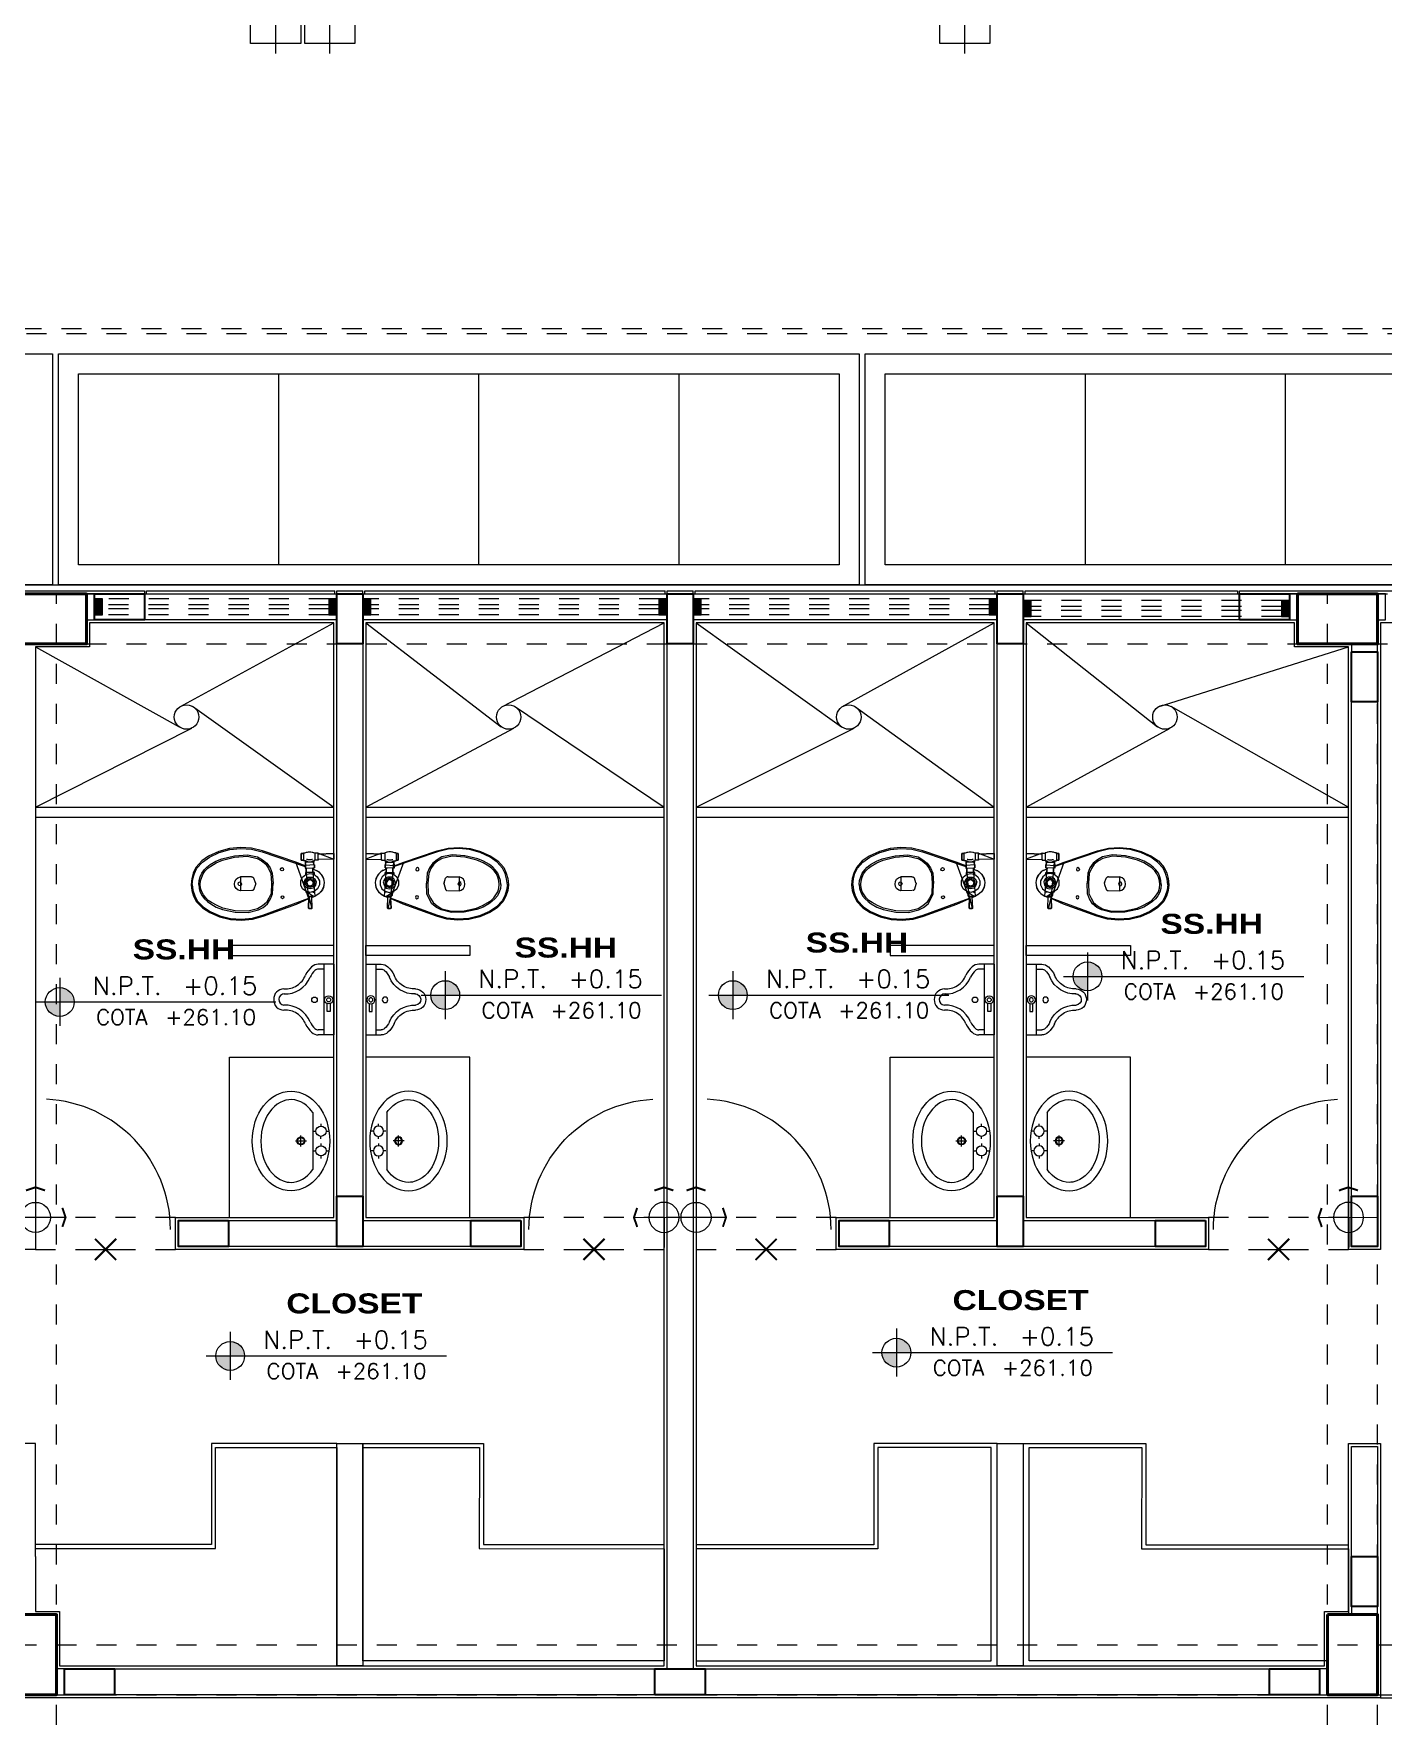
# Model space of a CAD drawing. Header units: metres. Extents: x 349703 to 349913, y 9282546 to 9282694.
# Drawn here: x 349725.87 to 349732.61, y 9282668.86 to 9282677.34 of the extents above; entities that cross this region are included whole.
import ezdxf
from ezdxf.enums import TextEntityAlignment as Align

# ---------------------------------------------------------------- set-up
doc = ezdxf.new("R2010")
doc.units = ezdxf.units.M
doc.header["$LTSCALE"] = 0.25
for name, pattern in [('01 nivel$0$HIDDEN2', [0.1875, 0.125, -0.0625]), ('B. SUM 2$0$HIDDEN', [0.375, 0.25, -0.125]), ('DASHDOT', [3.556, 2.54, -0.508, 0, -0.508]), ('DASHED2', [0.762, 0.635, -0.127])]:
    doc.linetypes.add(name, pattern=pattern)
doc.layers.add('0_VANOS', color=30, linetype='Continuous', lineweight=9)
doc.layers.add('ARQ-FONDO', color=253, linetype='CONTINUOUS', lineweight=9)
doc.styles.add('MOYO2', font='arialbd.ttf', dxfattribs={"width": 1.2})
doc.styles.add('TM-DIM', font='romans.shx')

# ---------------------------------------------------------------- blocks, each defined once
blk = doc.blocks.new('COLUMNAS CENTRALES')
at = {"layer": 'ARQ-FONDO', "lineweight": 40}
for points in [[(-59547.0191, 35130.3325), (-59546.6191, 35130.3325), (-59546.6191, 35130.0825), (-59547.0191, 35130.0825)], [(-59540.5691, 35130.3325), (-59540.1691, 35130.3325), (-59540.1691, 35130.0825), (-59540.5691, 35130.0825)], [(-59547.0191, 35125.2325), (-59546.7691, 35125.2325), (-59546.7691, 35124.8325), (-59547.0191, 35124.8325)], [(-59540.4191, 35125.2325), (-59540.1691, 35125.2325), (-59540.1691, 35124.8325), (-59540.4191, 35124.8325)]]:
    blk.add_lwpolyline(points, close=True, dxfattribs=at)
blk = doc.blocks.new('jkveirvierbwe')
at = {"layer": 'ARQ-FONDO', "linetype": 'Continuous', "lineweight": -2}
for p, q in [((349203.1924, 9283045.3895), (349203.1906, 9283045.4461)), ((349203.2619, 9283045.3913), (349203.2619, 9283045.4461)), ((349203.1924, 9283045.3858), (349203.1924, 9283045.3876)), ((349203.1924, 9283045.384), (349203.1924, 9283045.3858)), ((349203.1943, 9283045.3821), (349203.1924, 9283045.384)), ((349203.1961, 9283045.3821), (349203.1943, 9283045.3821)), ((349203.1961, 9283045.3803), (349203.1961, 9283045.3821)), ((349203.1979, 9283045.3785), (349203.1961, 9283045.3803)), ((349203.1997, 9283045.3785), (349203.1979, 9283045.3785)), ((349203.2235, 9283045.3712), (349203.1997, 9283045.3785)), ((349203.2253, 9283045.3712), (349203.2235, 9283045.3712)), ((349203.2272, 9283045.3693), (349203.2253, 9283045.3712)), ((349203.2253, 9283045.3712), (349203.2253, 9283045.3712)), ((349203.229, 9283045.3712), (349203.2272, 9283045.3693)), ((349203.2272, 9283045.3693), (349203.2272, 9283045.3693)), ((349203.2272, 9283045.3693), (349203.2272, 9283045.3693)), ((349203.2308, 9283045.3712), (349203.229, 9283045.3712)), ((349203.229, 9283045.3712), (349203.229, 9283045.3712)), ((349203.2308, 9283045.3712), (349203.2546, 9283045.3785)), ((349203.2564, 9283045.3803), (349203.2546, 9283045.3785)), ((349203.2582, 9283045.3821), (349203.2564, 9283045.3803)), ((349203.2564, 9283045.3803), (349203.2564, 9283045.3803)), ((349203.2601, 9283045.384), (349203.2582, 9283045.3821)), ((349203.2619, 9283045.3876), (349203.2601, 9283045.3858)), ((349203.2601, 9283045.3858), (349203.2601, 9283045.384)), ((349203.2619, 9283045.3913), (349203.2619, 9283045.3895)), ((349203.2619, 9283045.3895), (349203.2619, 9283045.3876)), ((349203.282, 9283045.1153), (349203.3039, 9283045.1153)), ((349203.3185, 9283045.119), (349203.335, 9283045.1208)), ((349203.3405, 9283045.1208), (349203.335, 9283045.1208)), ((349203.335, 9283045.0787), (349203.335, 9283045.1208)), ((349203.335, 9283045.1043), (349203.3368, 9283045.1098)), ((349203.335, 9283045.1007), (349203.335, 9283045.1043)), ((349203.335, 9283045.0952), (349203.335, 9283045.1007)), ((349203.3368, 9283045.1098), (349203.3387, 9283045.1153)), ((349203.3387, 9283045.1153), (349203.3405, 9283045.1208)), ((349203.3807, 9283045.1317), (349203.3405, 9283045.1317)), ((349203.3405, 9283045.1208), (349203.3405, 9283045.1317)), ((349203.3405, 9283045.1208), (349203.3405, 9283045.1226)), ((349203.3405, 9283045.1208), (349203.3405, 9283045.1208)), ((349203.3807, 9283045.1317), (349203.3807, 9283045.1244)), ((349203.3807, 9283045.1244), (349203.3843, 9283045.1153)), ((349203.3843, 9283045.1153), (349203.3862, 9283045.1062)), ((349203.3862, 9283045.1062), (349203.3862, 9283045.0952)), ((349203.1047, 9283045.0879), (349203.1029, 9283045.0897)), ((349203.1687, 9283045.0824), (349203.165, 9283045.0842)), ((349203.1705, 9283045.0623), (349203.165, 9283045.0733)), ((349203.1778, 9283045.0532), (349203.1705, 9283045.0623)), ((349203.187, 9283045.044), (349203.1778, 9283045.0532)), ((349203.1961, 9283045.0367), (349203.187, 9283045.044)), ((349203.2071, 9283045.0312), (349203.1961, 9283045.0367)), ((349203.2199, 9283045.0294), (349203.2071, 9283045.0312)), ((349203.2326, 9283045.0276), (349203.2199, 9283045.0294)), ((349203.2436, 9283045.0294), (349203.2326, 9283045.0276)), ((349203.2564, 9283045.0331), (349203.2436, 9283045.0294)), ((349203.2674, 9283045.0385), (349203.2564, 9283045.0331)), ((349203.2765, 9283045.0458), (349203.2674, 9283045.0385)), ((349203.2856, 9283045.055), (349203.2765, 9283045.0458)), ((349203.282, 9283045.0842), (349203.3039, 9283045.0842)), ((349203.293, 9283045.0641), (349203.2856, 9283045.055)), ((349203.2966, 9283045.0751), (349203.293, 9283045.0641)), ((349203.3058, 9283045.0769), (349203.3039, 9283045.0842)), ((349203.3076, 9283045.0769), (349203.3058, 9283045.0769)), ((349203.3167, 9283045.0769), (349203.3076, 9283045.0769)), ((349203.3204, 9283045.0769), (349203.3167, 9283045.0769)), ((349203.3204, 9283045.0787), (349203.3204, 9283045.0769)), ((349203.3368, 9283045.0897), (349203.335, 9283045.0952)), ((349203.3423, 9283045.0787), (349203.335, 9283045.0787)), ((349203.3387, 9283045.0842), (349203.3368, 9283045.0897)), ((349203.3405, 9283045.0787), (349203.3387, 9283045.0842)), ((349203.3423, 9283045.0787), (349203.3405, 9283045.0787)), ((349203.3423, 9283045.0769), (349203.3423, 9283045.0787)), ((349203.3423, 9283045.0751), (349203.3423, 9283045.0787)), ((349203.3423, 9283045.0751), (349203.3423, 9283045.0769)), ((349203.3441, 9283045.0586), (349203.3441, 9283045.0751)), ((349203.3807, 9283045.0751), (349203.3789, 9283045.0751)), ((349203.3789, 9283045.0586), (349203.3789, 9283045.0751)), ((349203.3843, 9283045.0861), (349203.3807, 9283045.0769)), ((349203.3807, 9283045.0769), (349203.3807, 9283045.0751)), ((349203.3862, 9283045.0952), (349203.3843, 9283045.0861))]:
    blk.add_line(p, q, dxfattribs=at)
for points in [[(349203.335, 9283045.1208), (349203.3185, 9283045.1226), (349203.3167, 9283045.1226), (349203.335, 9283045.1701), (349203.3917, 9283045.3364), (349203.4044, 9283045.3913), (349203.4081, 9283045.4461), (349203.4026, 9283045.5009), (349203.388, 9283045.5539), (349203.3642, 9283045.6051), (349203.3405, 9283045.6398), (349203.3076, 9283045.6691), (349203.2802, 9283045.6819), (349203.2527, 9283045.6892), (349203.2217, 9283045.6928), (349203.1924, 9283045.6892), (349203.165, 9283045.6801), (349203.1376, 9283045.6673), (349203.1065, 9283045.6362), (349203.0828, 9283045.5996), (349203.0608, 9283045.5503), (349203.0481, 9283045.4955), (349203.0444, 9283045.4406), (349203.0499, 9283045.3858), (349203.0645, 9283045.3328), (349203.1248, 9283045.1665), (349203.1522, 9283045.1043), (349203.1047, 9283045.1062), (349203.1029, 9283045.1043), (349203.1029, 9283045.0897), (349203.1047, 9283045.0879), (349203.1614, 9283045.0897), (349203.1614, 9283045.1043), (349203.1632, 9283045.1062), (349203.165, 9283045.1062)], [(349203.165, 9283045.6801), (349203.1376, 9283045.6673), (349203.1065, 9283045.6362), (349203.0828, 9283045.5996), (349203.0608, 9283045.5503), (349203.0481, 9283045.4955), (349203.0444, 9283045.4406), (349203.0499, 9283045.3858), (349203.0645, 9283045.3328), (349203.1248, 9283045.1665), (349203.1522, 9283045.1043), (349203.335, 9283045.1701), (349203.3917, 9283045.3364), (349203.4044, 9283045.3913), (349203.4081, 9283045.4461), (349203.4026, 9283045.5009), (349203.388, 9283045.5539), (349203.3642, 9283045.6051), (349203.3405, 9283045.6398), (349203.3076, 9283045.6691), (349203.2802, 9283045.6819), (349203.2527, 9283045.6892), (349203.2217, 9283045.6928), (349203.1924, 9283045.6892)], [(349203.2235, 9283045.6472), (349203.2418, 9283045.6453), (349203.2601, 9283045.6398), (349203.2765, 9283045.6325), (349203.2911, 9283045.6216), (349203.3039, 9283045.6088), (349203.3149, 9283045.5942), (349203.3313, 9283045.5667), (349203.3441, 9283045.5357), (349203.3588, 9283045.4754), (349203.3642, 9283045.4114), (349203.3533, 9283045.362), (349203.3405, 9283045.3401), (349203.324, 9283045.32), (349203.3021, 9283045.3054), (349203.2783, 9283045.2944), (349203.229, 9283045.2908), (349203.1778, 9283045.2926), (349203.1541, 9283045.3036), (349203.1321, 9283045.3163), (349203.1157, 9283045.3364), (349203.1011, 9283045.3602), (349203.0901, 9283045.4077), (349203.0919, 9283045.4717), (349203.1047, 9283045.5338), (349203.1175, 9283045.5631), (349203.1321, 9283045.5905), (349203.1431, 9283045.6069), (349203.1559, 9283045.6197), (349203.1705, 9283045.6307), (349203.187, 9283045.6398), (349203.2052, 9283045.6453)], [(349203.1906, 9283045.4461), (349203.1943, 9283045.4571), (349203.2034, 9283045.468), (349203.2125, 9283045.4735), (349203.2253, 9283045.4754), (349203.2381, 9283045.4735), (349203.2491, 9283045.468), (349203.2564, 9283045.4589), (349203.2619, 9283045.4461)], [(349203.2326, 9283045.4552), (349203.2363, 9283045.4498), (349203.2326, 9283045.4443), (349203.2253, 9283045.4406), (349203.2199, 9283045.4443), (349203.2162, 9283045.4479), (349203.218, 9283045.4534), (349203.2253, 9283045.4571)], [(349203.1541, 9283045.2414), (349203.1595, 9283045.2432), (349203.165, 9283045.2414), (349203.1668, 9283045.2359), (349203.165, 9283045.2304), (349203.1595, 9283045.2286), (349203.1541, 9283045.2304), (349203.1504, 9283045.2359)], [(349203.293, 9283045.2432), (349203.2984, 9283045.2469), (349203.3039, 9283045.2432), (349203.3076, 9283045.2378), (349203.3039, 9283045.2323), (349203.2984, 9283045.2304), (349203.293, 9283045.2323), (349203.2911, 9283045.2378)], [(349203.1029, 9283045.0897), (349203.1029, 9283045.1043), (349203.1047, 9283045.1062), (349203.1614, 9283045.1043)], [(349203.1851, 9283045.1135), (349203.1687, 9283045.1116), (349203.165, 9283045.1098), (349203.165, 9283045.0842)], [(349203.1888, 9283045.119), (349203.2016, 9283045.1354), (349203.2199, 9283045.1445), (349203.2418, 9283045.1445), (349203.2601, 9283045.1354), (349203.2729, 9283045.119), (349203.2783, 9283045.0989), (349203.2747, 9283045.0787), (349203.2619, 9283045.0623), (349203.2418, 9283045.0513), (349203.2217, 9283045.0513), (349203.2016, 9283045.0605), (349203.1888, 9283045.0769), (349203.1833, 9283045.097)], [(349203.2052, 9283045.1135), (349203.218, 9283045.1263), (349203.2345, 9283045.1281), (349203.2509, 9283045.1208), (349203.2601, 9283045.108), (349203.2601, 9283045.0897), (349203.2509, 9283045.0751), (349203.2363, 9283045.0678), (349203.2199, 9283045.0714), (349203.2052, 9283045.0824), (349203.2016, 9283045.097)], [(349203.2125, 9283045.1116), (349203.2235, 9283045.1208), (349203.2381, 9283045.1208), (349203.2491, 9283045.1116), (349203.2546, 9283045.0989), (349203.2491, 9283045.0842), (349203.2381, 9283045.0769), (349203.2235, 9283045.0769), (349203.2125, 9283045.0842), (349203.2071, 9283045.0989)], [(349203.2217, 9283045.0824), (349203.2125, 9283045.0989), (349203.2217, 9283045.1135), (349203.24, 9283045.1153), (349203.2491, 9283045.0989), (349203.24, 9283045.0824)], [(349203.2199, 9283045.1098), (349203.2308, 9283045.1153), (349203.2418, 9283045.1098), (349203.2473, 9283045.0989), (349203.2418, 9283045.0879), (349203.2308, 9283045.0824), (349203.2199, 9283045.0861), (349203.2144, 9283045.0989)], [(349203.3204, 9283045.0769), (349203.3185, 9283045.1226), (349203.3039, 9283045.1226), (349203.3058, 9283045.0769)], [(349203.335, 9283045.1208), (349203.3405, 9283045.1208)], [(349203.377, 9283045.1317), (349203.377, 9283045.1427), (349203.3441, 9283045.1427), (349203.3441, 9283045.1317), (349203.3441, 9283045.1427), (349203.377, 9283045.1427)], [(349203.3039, 9283045.0842), (349203.3003, 9283045.0842), (349203.2966, 9283045.0751), (349203.2875, 9283045.0568), (349203.2729, 9283045.0422), (349203.2527, 9283045.0312), (349203.2326, 9283045.0276), (349203.2107, 9283045.0312), (349203.1906, 9283045.0404), (349203.176, 9283045.055), (349203.165, 9283045.0733), (349203.1577, 9283045.0897), (349203.165, 9283045.0733)], [(349203.3496, 9283044.9801), (349203.3478, 9283045.0586), (349203.3441, 9283045.0586), (349203.3789, 9283045.0586)]]:
    blk.add_lwpolyline(points, close=True, dxfattribs=at)
for points in [[(349203.2235, 9283045.6874), (349203.1943, 9283045.6837), (349203.1668, 9283045.6746), (349203.1413, 9283045.6618), (349203.112, 9283045.6325), (349203.0883, 9283045.5978), (349203.0663, 9283045.5485), (349203.0535, 9283045.4955), (349203.0499, 9283045.4406), (349203.0554, 9283045.3858), (349203.07, 9283045.3346), (349203.1541, 9283045.1043)], [(349203.2235, 9283045.6545), (349203.2034, 9283045.6526), (349203.1851, 9283045.6472), (349203.1668, 9283045.638), (349203.1504, 9283045.6252), (349203.1376, 9283045.6106), (349203.1266, 9283045.5942), (349203.1102, 9283045.5667), (349203.0974, 9283045.5357), (349203.0846, 9283045.4717), (349203.0828, 9283045.4077), (349203.0956, 9283045.3566), (349203.1084, 9283045.3328), (349203.1266, 9283045.3109), (349203.1504, 9283045.2962), (349203.176, 9283045.2853), (349203.229, 9283045.2834)], [(349203.2217, 9283045.6874), (349203.2509, 9283045.6837), (349203.2783, 9283045.6764), (349203.3039, 9283045.6636), (349203.335, 9283045.6362), (349203.3588, 9283045.6015), (349203.3825, 9283045.5521), (349203.3971, 9283045.4991), (349203.4026, 9283045.4461), (349203.399, 9283045.3913), (349203.3862, 9283045.3383), (349203.3131, 9283045.1226)], [(349203.2235, 9283045.6545), (349203.2436, 9283045.6526), (349203.2619, 9283045.6472), (349203.2802, 9283045.6398), (349203.2966, 9283045.627), (349203.3094, 9283045.6143), (349203.3222, 9283045.5978), (349203.3387, 9283045.5686), (349203.3514, 9283045.5393), (349203.3661, 9283045.4754), (349203.3715, 9283045.4114), (349203.3606, 9283045.3602), (349203.346, 9283045.3364), (349203.3295, 9283045.3145), (349203.3058, 9283045.2981), (349203.2802, 9283045.2871), (349203.2272, 9283045.2834)], [(349203.1888, 9283045.119), (349203.1851, 9283045.119), (349203.1851, 9283045.1116)], [(349203.2729, 9283045.0769), (349203.282, 9283045.0769), (349203.282, 9283045.1208), (349203.2729, 9283045.1208)], [(349203.3405, 9283045.1226), (349203.3405, 9283045.1317), (349203.3441, 9283045.1317)], [(349203.377, 9283045.1317), (349203.3807, 9283045.1317), (349203.3807, 9283045.1244), (349203.3825, 9283045.119), (349203.3843, 9283045.1116), (349203.3862, 9283045.1062), (349203.3862, 9283045.1007), (349203.3862, 9283045.0952), (349203.3843, 9283045.0879), (349203.3825, 9283045.0824), (349203.3807, 9283045.0769), (349203.3807, 9283045.0751), (349203.3423, 9283045.0751), (349203.3441, 9283045.0751)], [(349203.3478, 9283045.0861), (349203.3478, 9283045.0897), (349203.346, 9283045.0934), (349203.346, 9283045.097), (349203.346, 9283045.1007), (349203.346, 9283045.1043), (349203.346, 9283045.108), (349203.3478, 9283045.1116), (349203.3478, 9283045.1153)], [(349203.165, 9283045.0879), (349203.1632, 9283045.0879), (349203.1632, 9283045.0897), (349203.1614, 9283045.0897)], [(349203.1851, 9283045.0842), (349203.1851, 9283045.0769), (349203.1888, 9283045.0769)], [(349203.335, 9283045.0806), (349203.3204, 9283045.0787), (349203.335, 9283045.0806), (349203.335, 9283045.0787), (349203.3405, 9283045.0787)], [(349203.3752, 9283045.0586), (349203.377, 9283044.9801), (349203.3496, 9283044.9801), (349203.3478, 9283045.0586)], [(349203.377, 9283044.9801), (349203.3752, 9283045.0586), (349203.3789, 9283045.0586), (349203.3789, 9283045.0751)]]:
    blk.add_lwpolyline(points, dxfattribs=at)
blk = doc.blocks.new('Urinario')
at = {"layer": 'ARQ-FONDO', "linetype": 'ByBlock', "lineweight": 0}
for p, q in [((0, 0.1766), (0.077, 0.1766)), ((0, -0.1766), (0, 0.1766)), ((0, -0.1766), (0, 0.1696)), ((0.05, -0.1766), (0.05, 0.1766)), ((0.05, 0.1516), (0.077, 0.1516)), ((0.0177, 0.0202), (0.0177, 0.0593)), ((0.0177, 0.0593), (0.0323, 0.0593)), ((0.0323, 0.0593), (0.0323, 0.0204)), ((0.05, -0.1516), (0.077, -0.1516)), ((0.05, -0.1516), (0.077, -0.1516)), ((0, -0.1766), (0.077, -0.1766))]:
    blk.add_line(p, q, dxfattribs=at)
for centre, radius in [((0.0253, 0.0016), 0.0201), ((0.0253, 0.0016), 0.0101), ((0.0963, 0.0016), 0.0139)]:
    blk.add_circle(centre, radius, dxfattribs=at)
for centre, radius, start, end in [((0.077, 0.1266), 0.05, 47.4473, 90), ((0.077, 0.1266), 0.025, 47.4473, 90), ((0.0219, 0.0666), 0.1064, 24.99149, 47.4473), ((0.0219, 0.0666), 0.1314, 24.67419, 47.4473), ((0.2423, 0.1616), 0.1337, 201.9718, 272.88971), ((0.2423, 0.1616), 0.1087, 201.66063, 237.46032), ((0.2423, 0.1616), 0.1087, 237.46032, 273.26002), ((0.2468, 0), 0.0281, 268.11222, 85.4457), ((0.2485, 0.0016), 0.0515, 44.12036, 90), ((0.2485, 0.0016), 0.0515, 358.24072, 44.12036), ((0.2485, -0.0016), 0.0515, 315.87964, 1.75928), ((0.2423, -0.1616), 0.1337, 87.11029, 158.0282), ((0.2423, -0.1616), 0.1087, 122.53968, 158.33937), ((0.2423, -0.1616), 0.1087, 86.73998, 122.53968), ((0.2485, -0.0016), 0.0515, 270, 315.87964), ((0.077, -0.1266), 0.025, 270, 312.5527), ((0.077, -0.1266), 0.05, 270, 312.5527), ((0.0219, -0.0666), 0.1064, 312.5527, 335.00851), ((0.0219, -0.0666), 0.1314, 312.5527, 335.32581)]:
    blk.add_arc(centre, radius, start, end, dxfattribs=at)
blk = doc.blocks.new('LAVATORIO OVALIN')
at = {"layer": 'ARQ-FONDO', "linetype": 'ByBlock', "lineweight": 0}
for p, q in [((-0.0873, -0.0513), (-0.1012, -0.0513)), ((-0.0573, -0.0213), (-0.0573, -0.0074)), ((-0.0573, -0.0953), (-0.0573, -0.0813)), ((-0.0134, -0.0513), (-0.0273, -0.0513)), ((0.014, -0.0513), (0.0279, -0.0513)), ((0.0579, -0.0213), (0.0579, -0.0074)), ((0.0579, -0.0953), (0.0579, -0.0813)), ((0.0879, -0.0513), (0.1018, -0.0513)), ((-0.1677, -0.1), (0.1683, -0.1)), ((0.0321, -0.1692), (-0.0329, -0.1692)), ((0.0321, -0.1692), (-0.0329, -0.1692)), ((-0.0004, -0.2017), (-0.0004, -0.1367))]:
    blk.add_line(p, q, dxfattribs=at)
for centre, radius in [((-0.0573, -0.0513), 0.03), ((0.0579, -0.0513), 0.03), ((-0.0004, -0.1692), 0.0234), ((-0.0004, -0.1692), 0.0197)]:
    blk.add_circle(centre, radius, dxfattribs=at)
blk.add_ellipse((0, -0.2275), major_axis=(0.2931, 0), ratio=0.776272, dxfattribs=at)
blk.add_open_spline([(-0.1677, -0.1), (-0.1836, -0.111), (-0.1974, -0.1234), (-0.2436, -0.1796), (-0.2518, -0.2284), (-0.2166, -0.3204), (-0.1693, -0.3648), (-0.0391, -0.4105), (0.0413, -0.4102), (0.1709, -0.3637), (0.2177, -0.3191), (0.2403, -0.258), (0.2431, -0.2427), (0.2431, -0.2275), (0.2431, -0.1822), (0.2176, -0.1348), (0.1683, -0.1)], degree=3, knots=[2.306856, 2.306856, 2.306856, 2.306856, 2.57267, 2.57267, 3.430227, 3.430227, 4.287783, 4.287783, 5.14534, 5.14534, 6.002897, 6.002897, 6.283185, 6.283185, 6.283185, 7.116264, 7.116264, 7.116264, 7.116264], dxfattribs=at)
blk = doc.blocks.new('*U932')
blk.add_arc((0.0224, 0.0482), 0.6526, 0.15786, 87.08143)
blk = doc.blocks.new('CAMBIOPISO')
at = {"layer": 'ARQ-FONDO'}
blk.add_line((-0.1, 0), (0.1, 0), dxfattribs=at)
at = {"layer": 'ARQ-FONDO', "const_width": 0.01}
for points in [[(-0.053, -0.053), (0.053, 0.053)], [(-0.053, 0.053), (0.053, -0.053)]]:
    blk.add_lwpolyline(points, dxfattribs=at)
blk = doc.blocks.new('*U908')
at = {"linetype": 'Continuous', "true_color": 0xbebebe}
for points in [[(3032.1314, 1351.1888), (3032.1314, 1351.2688), (3032.1714, 1351.2688), (3032.1714, 1351.1888)], [(3033.3014, 1351.1888), (3033.3014, 1351.2688), (3033.3414, 1351.2688), (3033.3414, 1351.1888)]]:
    blk.add_hatch(color=9, dxfattribs=at).paths.add_polyline_path(points)
at = {"layer": '0_VANOS', "linetype": 'Continuous'}
for p, q in [((3032.1314, 1351.2688), (3032.1714, 1351.2688)), ((3032.1314, 1351.2688), (3032.1314, 1351.1888)), ((3032.1714, 1351.2688), (3032.1714, 1351.1888)), ((3033.3014, 1351.1888), (3033.3014, 1351.2688)), ((3033.3014, 1351.2688), (3033.3414, 1351.2688)), ((3033.3414, 1351.2688), (3033.3414, 1351.1888)), ((3032.1714, 1351.1888), (3032.1314, 1351.1888)), ((3033.3414, 1351.1888), (3033.3014, 1351.1888))]:
    blk.add_line(p, q, dxfattribs=at)
at = {"layer": '0_VANOS', "linetype": '01 nivel$0$HIDDEN2', "ltscale": 0.5}
for p, q in [((3032.1708, 1351.2688), (3033.3008, 1351.2688)), ((3032.1714, 1351.2388), (3033.3014, 1351.2388)), ((3032.1714, 1351.2188), (3033.3014, 1351.2188)), ((3032.1714, 1351.1888), (3033.3014, 1351.1888))]:
    blk.add_line(p, q, dxfattribs=at)
at = {"layer": '0_VANOS', "linetype": '01 nivel$0$HIDDEN2'}
blk.add_line((3033.3014, 1351.2688), (3033.3414, 1351.2688), dxfattribs=at)
blk = doc.blocks.new('*U675')
at = {"linetype": 'Continuous', "true_color": 0xbebebe}
for points in [[(3032.1314, 1351.1888), (3032.1314, 1351.2688), (3032.1714, 1351.2688), (3032.1714, 1351.1888)], [(3033.6114, 1351.1888), (3033.6114, 1351.2688), (3033.6514, 1351.2688), (3033.6514, 1351.1888)]]:
    blk.add_hatch(color=9, dxfattribs=at).paths.add_polyline_path(points)
at = {"layer": '0_VANOS', "linetype": 'Continuous'}
for p, q in [((3032.1314, 1351.2688), (3032.1714, 1351.2688)), ((3032.1314, 1351.2688), (3032.1314, 1351.1888)), ((3032.1714, 1351.2688), (3032.1714, 1351.1888)), ((3033.6114, 1351.1888), (3033.6114, 1351.2688)), ((3033.6114, 1351.2688), (3033.6514, 1351.2688)), ((3033.6514, 1351.2688), (3033.6514, 1351.1888)), ((3032.1714, 1351.1888), (3032.1314, 1351.1888)), ((3033.6514, 1351.1888), (3033.6114, 1351.1888))]:
    blk.add_line(p, q, dxfattribs=at)
at = {"layer": '0_VANOS', "linetype": '01 nivel$0$HIDDEN2', "ltscale": 0.5}
for p, q in [((3032.1708, 1351.2688), (3033.6108, 1351.2688)), ((3032.1714, 1351.2388), (3033.6114, 1351.2388)), ((3032.1714, 1351.2188), (3033.6114, 1351.2188)), ((3032.1714, 1351.1888), (3033.6114, 1351.1888))]:
    blk.add_line(p, q, dxfattribs=at)
at = {"layer": '0_VANOS', "linetype": '01 nivel$0$HIDDEN2'}
blk.add_line((3033.6114, 1351.2688), (3033.6514, 1351.2688), dxfattribs=at)
blk = doc.blocks.new('*U909')
at = {"linetype": 'Continuous', "true_color": 0xbebebe}
for points in [[(3032.1314, 1351.1888), (3032.1314, 1351.2688), (3032.1714, 1351.2688), (3032.1714, 1351.1888)], [(3033.4214, 1351.1888), (3033.4214, 1351.2688), (3033.4614, 1351.2688), (3033.4614, 1351.1888)]]:
    blk.add_hatch(color=9, dxfattribs=at).paths.add_polyline_path(points)
at = {"layer": '0_VANOS', "linetype": 'Continuous'}
for p, q in [((3032.1314, 1351.2688), (3032.1714, 1351.2688)), ((3032.1314, 1351.2688), (3032.1314, 1351.1888)), ((3032.1714, 1351.2688), (3032.1714, 1351.1888)), ((3033.4214, 1351.1888), (3033.4214, 1351.2688)), ((3033.4214, 1351.2688), (3033.4614, 1351.2688)), ((3033.4614, 1351.2688), (3033.4614, 1351.1888)), ((3032.1714, 1351.1888), (3032.1314, 1351.1888)), ((3033.4614, 1351.1888), (3033.4214, 1351.1888))]:
    blk.add_line(p, q, dxfattribs=at)
at = {"layer": '0_VANOS', "linetype": '01 nivel$0$HIDDEN2', "ltscale": 0.5}
for p, q in [((3032.1708, 1351.2688), (3033.4208, 1351.2688)), ((3032.1714, 1351.2388), (3033.4214, 1351.2388)), ((3032.1714, 1351.2188), (3033.4214, 1351.2188)), ((3032.1714, 1351.1888), (3033.4214, 1351.1888))]:
    blk.add_line(p, q, dxfattribs=at)
at = {"layer": '0_VANOS', "linetype": '01 nivel$0$HIDDEN2'}
blk.add_line((3033.4214, 1351.2688), (3033.4614, 1351.2688), dxfattribs=at)
blk = doc.blocks.new('INICIO 1')
at = {"layer": 'ARQ-FONDO'}
for p, q in [((0, -0.15), (0, 0.15)), ((-0.15, 0), (0.15, 0))]:
    blk.add_line(p, q, dxfattribs=at)
at = {"layer": 'ARQ-FONDO', "const_width": 0.01}
for points in [[(-0.1342, -0.0474), (-0.15, 0), (-0.1342, 0.0474)], [(0.0474, -0.1342), (0, -0.15), (-0.0474, -0.1342)]]:
    blk.add_lwpolyline(points, dxfattribs=at)
at = {"layer": 'ARQ-FONDO'}
blk.add_circle((0, 0), 0.075, dxfattribs=at)
blk = doc.blocks.new('MODULO 3 A 5 AÑOS NUEVO')
at = {"layer": 'ARQ-FONDO'}
for p, q in [((350751.6028, 9282651.2712), (350753.0928, 9282651.2712)), ((350751.6028, 9282651.2212), (350753.0928, 9282651.2212)), ((350753.2528, 9282651.2712), (350754.7428, 9282651.2712)), ((350753.2528, 9282651.2212), (350754.7428, 9282651.2212)), ((350754.9028, 9282651.2712), (350756.3928, 9282651.2712)), ((350754.9028, 9282651.2212), (350756.3928, 9282651.2212)), ((350756.5528, 9282651.2712), (350758.1628, 9282651.2712)), ((350756.5528, 9282651.2212), (350758.1628, 9282651.2212))]:
    blk.add_line(p, q, dxfattribs=at)
for points in [[(350751.1678, 9282652.2061), (350751.1678, 9282652.3511), (350751.4428, 9282652.3511), (350751.8728, 9282652.3511)], [(350751.8728, 9282652.3511), (350752.1478, 9282652.3511), (350752.1478, 9282652.2061)], [(350752.1578, 9282652.3361), (350752.1578, 9282652.3511), (350753.0978, 9282652.3511)], [(350753.0978, 9282652.3361), (350753.0978, 9282652.3511)], [(350753.1078, 9282652.3511), (350753.2228, 9282652.3511)], [(350753.1078, 9282652.3361), (350753.1078, 9282652.3511)], [(350753.2228, 9282652.3511), (350753.2378, 9282652.3511)], [(350753.2378, 9282652.3361), (350753.2378, 9282652.3511)], [(350753.2478, 9282652.3511), (350754.7478, 9282652.3511)], [(350753.2478, 9282652.3361), (350753.2478, 9282652.3511)], [(350754.7478, 9282652.3361), (350754.7478, 9282652.3511)], [(350754.7578, 9282652.3511), (350754.8728, 9282652.3511)], [(350754.7578, 9282652.3361), (350754.7578, 9282652.3511)], [(350754.8728, 9282652.3511), (350754.8878, 9282652.3511)], [(350754.8878, 9282652.3361), (350754.8878, 9282652.3511)], [(350754.8978, 9282652.3511), (350756.3978, 9282652.3511)], [(350754.8978, 9282652.3361), (350754.8978, 9282652.3511)], [(350756.3978, 9282652.3361), (350756.3978, 9282652.3511)], [(350756.4078, 9282652.3511), (350756.4228, 9282652.3511)], [(350756.4078, 9282652.3361), (350756.4078, 9282652.3511)], [(350756.4228, 9282652.3511), (350756.5378, 9282652.3511)], [(350756.5378, 9282652.3361), (350756.5378, 9282652.3511)], [(350756.5478, 9282652.3511), (350757.6078, 9282652.3511), (350757.6078, 9282652.3361)], [(350756.5478, 9282652.3361), (350756.5478, 9282652.3511)], [(350757.6178, 9282652.2061), (350757.6178, 9282652.3511), (350757.8828, 9282652.3511)], [(350757.8828, 9282652.3511), (350758.3228, 9282652.3511)], [(350758.3228, 9282652.3511), (350758.5978, 9282652.3511), (350758.5978, 9282652.2061)], [(350752.1578, 9282652.1911), (350751.8728, 9282652.1911), (350751.8728, 9282652.0711), (350751.6028, 9282652.0711), (350751.6028, 9282651.7961)], [(350753.0928, 9282652.0861), (350753.0928, 9282652.0861), (350753.0928, 9282652.1911), (350752.1578, 9282652.1911)], [(350752.3232, 9282651.7713), (350753.0928, 9282652.1911)], [(350754.7428, 9282652.0861), (350754.7428, 9282652.0861), (350754.7428, 9282652.1911), (350753.2528, 9282652.1911), (350753.2528, 9282652.0861)], [(350753.2528, 9282652.1911), (350753.9301, 9282651.6718)], [(350753.9324, 9282651.7713), (350754.7428, 9282652.1911)], [(350756.3928, 9282652.0861), (350756.3928, 9282652.0861), (350756.3928, 9282652.1911), (350754.9028, 9282652.1911), (350754.9028, 9282652.0861)], [(350754.9028, 9282652.1911), (350755.6296, 9282651.6718)], [(350755.6319, 9282651.7713), (350756.3928, 9282652.1911)], [(350757.6078, 9282652.1911), (350756.5528, 9282652.1911), (350756.5528, 9282652.0861)], [(350756.5528, 9282652.1911), (350757.2087, 9282651.6718)], [(350758.1628, 9282651.7961), (350758.1628, 9282652.0711), (350757.8928, 9282652.0711), (350757.8928, 9282652.1911), (350757.6078, 9282652.1911)], [(350758.6078, 9282652.1911), (350758.3228, 9282652.1911), (350758.3228, 9282652.0611)], [(350751.6028, 9282652.0711), (350752.3209, 9282651.6718)], [(350751.9978, 9282646.9811), (350754.7428, 9282646.9811), (350754.7428, 9282652.0861)], [(350753.0928, 9282649.3261), (350753.0928, 9282652.0861)], [(350753.2378, 9282652.0861), (350753.1078, 9282652.0861)], [(350753.1078, 9282652.0861), (350753.2378, 9282652.0861)], [(350753.2528, 9282652.0861), (350753.2528, 9282649.2211), (350753.7778, 9282649.2211)], [(350754.7578, 9282652.0861), (350754.8878, 9282652.0861)], [(350754.9028, 9282652.0861), (350754.9028, 9282646.9811), (350757.7678, 9282646.9811)], [(350756.3928, 9282649.3411), (350756.3928, 9282652.0861)], [(350756.5378, 9282652.0861), (350756.4078, 9282652.0861)], [(350756.4078, 9282652.0861), (350756.5378, 9282652.0861)], [(350756.5528, 9282652.0861), (350756.5528, 9282649.2211), (350757.1978, 9282649.2211)], [(350757.211, 9282651.7713), (350758.1628, 9282652.0711)], [(350758.3228, 9282652.0611), (350758.3228, 9282651.7961)], [(350751.6028, 9282651.7961), (350751.6028, 9282649.3261)], [(350752.3865, 9282651.7745), (350753.0928, 9282651.2712)], [(350753.9957, 9282651.7745), (350754.7428, 9282651.2712)], [(350755.6952, 9282651.7745), (350756.3928, 9282651.2712)], [(350757.2743, 9282651.7745), (350758.1628, 9282651.2712)], [(350758.1628, 9282649.3261), (350758.1628, 9282651.7961)], [(350758.1778, 9282651.7961), (350758.3078, 9282651.7961)], [(350758.3078, 9282651.7961), (350758.1778, 9282651.7961)], [(350758.3228, 9282651.7961), (350758.3228, 9282649.3261)], [(350751.6028, 9282651.2712), (350752.3834, 9282651.6655)], [(350753.2528, 9282651.2712), (350753.9927, 9282651.6655)], [(350754.9028, 9282651.2712), (350755.6921, 9282651.6655)], [(350756.5528, 9282651.2712), (350757.2712, 9282651.6655)], [(350752.5728, 9282649.2211), (350752.5728, 9282650.0208), (350753.0928, 9282650.0208)], [(350753.7728, 9282649.2211), (350753.7728, 9282650.0208), (350753.2528, 9282650.0208)], [(350755.8728, 9282649.2211), (350755.8728, 9282650.0208), (350756.3928, 9282650.0208)], [(350757.0728, 9282649.2211), (350757.0728, 9282650.0208), (350756.5528, 9282650.0208)], [(350751.6028, 9282649.3261), (350751.6028, 9282649.0611), (350751.4428, 9282649.0611), (350751.4428, 9282649.3261)], [(350752.5678, 9282649.2211), (350753.0928, 9282649.2211), (350753.0928, 9282649.3261)], [(350753.2378, 9282649.3261), (350753.1078, 9282649.3261)], [(350755.8528, 9282649.2211), (350756.3928, 9282649.2211), (350756.3928, 9282649.3411)], [(350758.3228, 9282649.3261), (350758.3228, 9282649.0611), (350758.1628, 9282649.0611), (350758.1628, 9282649.3261)], [(350758.3078, 9282649.3261), (350758.1778, 9282649.3261)], [(350752.5678, 9282649.0611), (350752.3028, 9282649.0611), (350752.3028, 9282649.2211), (350752.5678, 9282649.2211)], [(350752.5678, 9282649.0761), (350752.5678, 9282649.2061)], [(350753.7778, 9282649.2211), (350753.7778, 9282649.2211), (350754.0428, 9282649.2211), (350754.0428, 9282649.0611), (350753.7778, 9282649.0611)], [(350753.7778, 9282649.2061), (350753.7778, 9282649.0761)], [(350755.8678, 9282649.0611), (350755.8678, 9282649.0611), (350755.6028, 9282649.0611), (350755.6028, 9282649.2211), (350755.8678, 9282649.2211)], [(350757.1978, 9282649.2211), (350757.1978, 9282649.2211), (350757.4628, 9282649.2211), (350757.4628, 9282649.0611), (350757.1978, 9282649.0611)], [(350757.1978, 9282649.2061), (350757.1978, 9282649.0761)], [(350753.2228, 9282649.0611), (350752.5678, 9282649.0611)], [(350753.7778, 9282649.0611), (350753.2228, 9282649.0611)], [(350756.5228, 9282649.0611), (350755.8528, 9282649.0611)], [(350757.1978, 9282649.0611), (350756.5228, 9282649.0611)], [(350751.6028, 9282647.5261), (350751.6028, 9282648.0911), (350751.4428, 9282648.0911), (350751.4428, 9282647.5261)], [(350753.2378, 9282648.0712), (350753.8205, 9282648.0712), (350753.82, 9282647.5658), (350754.7428, 9282647.565), (350754.7428, 9282647.006), (350753.2378, 9282647.006), (350753.2378, 9282648.0912), (350753.8415, 9282648.0912), (350753.8415, 9282647.5858), (350754.7428, 9282647.5858)], [(350758.1628, 9282647.5261), (350758.1628, 9282648.0911), (350758.3228, 9282648.0911), (350758.3228, 9282647.5261)], [(350751.6028, 9282647.5658), (350752.5021, 9282647.5658), (350752.5021, 9282648.0712), (350753.1078, 9282648.0713), (350753.1078, 9282646.986)], [(350754.9028, 9282647.0058), (350756.3765, 9282647.0058), (350756.3765, 9282648.0711), (350755.8108, 9282648.0711), (350755.8108, 9282647.5657), (350754.9028, 9282647.5657)], [(350751.6028, 9282647.5261), (350751.6028, 9282647.2511), (350751.7228, 9282647.2511), (350751.7228, 9282646.9811), (350751.9978, 9282646.9811)], [(350757.7678, 9282646.9811), (350758.0428, 9282646.9811), (350758.0428, 9282647.2511), (350758.1628, 9282647.2511), (350758.1628, 9282647.5261)], [(350758.3078, 9282647.5261), (350758.1778, 9282647.5261)], [(350758.3228, 9282647.5261), (350758.3228, 9282647.2511)], [(350751.7328, 9282646.8211), (350751.4428, 9282646.8211), (350751.4428, 9282647.2511)], [(350758.3228, 9282647.2511), (350758.3228, 9282646.8211), (350758.0428, 9282646.8211)], [(350751.9978, 9282646.8361), (350751.9978, 9282646.9661)], [(350751.9978, 9282646.9661), (350751.9978, 9282646.8361)], [(350757.7678, 9282646.9661), (350757.7678, 9282646.8361)], [(350751.9978, 9282646.8211), (350751.7328, 9282646.8211)], [(350754.9328, 9282646.8211), (350751.9978, 9282646.8211)], [(350757.7678, 9282646.8211), (350754.9328, 9282646.8211)], [(350758.0428, 9282646.8211), (350757.7678, 9282646.8211)]]:
    blk.add_lwpolyline(points, dxfattribs=at)
for points in [[(350751.8978, 9282652.3361), (350751.8578, 9282652.3361), (350751.8578, 9282652.2061), (350751.8978, 9282652.2061)], [(350752.1478, 9282652.3361), (350753.1078, 9282652.3361), (350753.1078, 9282652.2061), (350752.1478, 9282652.2061)], [(350753.2378, 9282652.3361), (350754.7578, 9282652.3361), (350754.7578, 9282652.2061), (350753.2378, 9282652.2061)], [(350754.8878, 9282652.3361), (350756.4078, 9282652.3361), (350756.4078, 9282652.2061), (350754.8878, 9282652.2061)], [(350756.5378, 9282652.3361), (350757.6178, 9282652.3361), (350757.6178, 9282652.2061), (350756.5378, 9282652.2061)], [(350757.9078, 9282652.3361), (350757.8678, 9282652.3361), (350757.8678, 9282652.2061), (350757.9078, 9282652.2061)], [(350758.3478, 9282652.3361), (350758.3078, 9282652.3361), (350758.3078, 9282652.2061), (350758.3478, 9282652.2061)], [(350753.1078, 9282652.0861), (350753.2378, 9282652.0861), (350753.2378, 9282649.3261), (350753.1078, 9282649.3261)], [(350754.7578, 9282652.0861), (350754.8878, 9282652.0861), (350754.8878, 9282646.9661), (350754.7578, 9282646.9661)], [(350756.4078, 9282652.0861), (350756.5378, 9282652.0861), (350756.5378, 9282649.3261), (350756.4078, 9282649.3261)], [(350758.3078, 9282652.0461), (350758.3078, 9282652.0861), (350758.1778, 9282652.0861), (350758.1778, 9282652.0461)], [(350758.1778, 9282651.7961), (350758.3078, 9282651.7961), (350758.3078, 9282649.3261), (350758.1778, 9282649.3261)], [(350753.0928, 9282650.5292), (350753.0928, 9282650.5792), (350752.5728, 9282650.5792), (350752.5728, 9282650.5292)], [(350753.2528, 9282650.5292), (350753.2528, 9282650.5792), (350753.7728, 9282650.5792), (350753.7728, 9282650.5292)], [(350756.3928, 9282650.5292), (350756.3928, 9282650.5792), (350755.8728, 9282650.5792), (350755.8728, 9282650.5292)], [(350756.5528, 9282650.5292), (350756.5528, 9282650.5792), (350757.0728, 9282650.5792), (350757.0728, 9282650.5292)], [(350752.5678, 9282649.2061), (350753.1078, 9282649.2061), (350753.1078, 9282649.0761), (350752.5678, 9282649.0761)], [(350753.2378, 9282649.2061), (350753.7778, 9282649.2061), (350753.7778, 9282649.0761), (350753.2378, 9282649.0761)], [(350755.8678, 9282649.2061), (350756.4078, 9282649.2061), (350756.4078, 9282649.0761), (350755.8678, 9282649.0761)], [(350756.5378, 9282649.2061), (350757.1978, 9282649.2061), (350757.1978, 9282649.0761), (350756.5378, 9282649.0761)], [(350753.1078, 9282646.9811), (350753.1078, 9282648.0912), (350753.2378, 9282648.0912), (350753.2378, 9282646.9811)], [(350756.4078, 9282646.9811), (350756.4078, 9282648.0911), (350756.5378, 9282648.0911), (350756.5378, 9282646.9811)], [(350756.5665, 9282647.0058), (350756.5665, 9282648.0711), (350757.1302, 9282648.0711), (350757.1287, 9282647.5657), (350758.1628, 9282647.5649), (350758.1628, 9282647.2361), (350758.0578, 9282647.2361), (350758.0578, 9282647.0058)], [(350758.1778, 9282648.0761), (350758.3078, 9282648.0761), (350758.3078, 9282647.5261), (350758.1778, 9282647.5261)], [(350758.3078, 9282647.2361), (350758.3078, 9282647.2761), (350758.1778, 9282647.2761), (350758.1778, 9282647.2361)], [(350751.7478, 9282646.9661), (350751.7078, 9282646.9661), (350751.7078, 9282646.8361), (350751.7478, 9282646.8361)], [(350751.9978, 9282646.9661), (350754.6978, 9282646.9661), (350754.6978, 9282646.8361), (350751.9978, 9282646.8361)], [(350754.9478, 9282646.9661), (350757.7678, 9282646.9661), (350757.7678, 9282646.8361), (350754.9478, 9282646.8361)], [(350758.0578, 9282646.9661), (350758.0178, 9282646.9661), (350758.0178, 9282646.8361), (350758.0578, 9282646.8361)]]:
    blk.add_lwpolyline(points, close=True, dxfattribs=at)
at = {"layer": 'ARQ-FONDO', "lineweight": 30, "flags": 128}
for points in [[(350751.8978, 9282652.2061), (350751.8978, 9282652.3361), (350752.1478, 9282652.3361), (350752.1478, 9282652.2061), (350751.8978, 9282652.2061)], [(350753.1078, 9282652.3361), (350753.2378, 9282652.3361), (350753.2378, 9282652.0861), (350753.1078, 9282652.0861), (350753.1078, 9282652.3361)], [(350754.7578, 9282652.3361), (350754.8878, 9282652.3361), (350754.8878, 9282652.0861), (350754.7578, 9282652.0861), (350754.7578, 9282652.3361)], [(350756.4078, 9282652.3361), (350756.5378, 9282652.3361), (350756.5378, 9282652.0861), (350756.4078, 9282652.0861), (350756.4078, 9282652.3361)], [(350757.6178, 9282652.2061), (350757.6178, 9282652.3361), (350757.8678, 9282652.3361), (350757.8678, 9282652.2061), (350757.6178, 9282652.2061)], [(350758.1778, 9282652.0461), (350758.3078, 9282652.0461), (350758.3078, 9282651.7961), (350758.1778, 9282651.7961), (350758.1778, 9282652.0461)], [(350753.1078, 9282649.3261), (350753.2378, 9282649.3261), (350753.2378, 9282649.0761), (350753.1078, 9282649.0761), (350753.1078, 9282649.3261)], [(350756.4078, 9282649.3261), (350756.5378, 9282649.3261), (350756.5378, 9282649.0761), (350756.4078, 9282649.0761), (350756.4078, 9282649.3261)], [(350758.1778, 9282649.3261), (350758.3078, 9282649.3261), (350758.3078, 9282649.0761), (350758.1778, 9282649.0761), (350758.1778, 9282649.3261)], [(350752.5678, 9282649.2061), (350752.5678, 9282649.0761), (350752.3178, 9282649.0761), (350752.3178, 9282649.2061), (350752.5678, 9282649.2061)], [(350754.0278, 9282649.2061), (350754.0278, 9282649.0761), (350753.7778, 9282649.0761), (350753.7778, 9282649.2061), (350754.0278, 9282649.2061)], [(350755.8678, 9282649.2061), (350755.8678, 9282649.0761), (350755.6178, 9282649.0761), (350755.6178, 9282649.2061), (350755.8678, 9282649.2061)], [(350757.4478, 9282649.2061), (350757.4478, 9282649.0761), (350757.1978, 9282649.0761), (350757.1978, 9282649.2061), (350757.4478, 9282649.2061)], [(350758.1778, 9282647.5261), (350758.3078, 9282647.5261), (350758.3078, 9282647.2761), (350758.1778, 9282647.2761), (350758.1778, 9282647.5261)], [(350751.7478, 9282646.8361), (350751.7478, 9282646.9661), (350751.9978, 9282646.9661), (350751.9978, 9282646.8361), (350751.7478, 9282646.8361)], [(350754.6978, 9282646.8361), (350754.6978, 9282646.9661), (350754.9478, 9282646.9661), (350754.9478, 9282646.8361), (350754.6978, 9282646.8361)], [(350757.7678, 9282646.8361), (350757.7678, 9282646.9661), (350758.0178, 9282646.9661), (350758.0178, 9282646.8361), (350757.7678, 9282646.8361)]]:
    blk.add_lwpolyline(points, dxfattribs=at)
at = {"layer": 'ARQ-FONDO', "linetype": 'DASHED2', "ltscale": 0.3}
for points in [[(350752.3028, 9282649.2211), (350751.6028, 9282649.2211), (350751.6022, 9282649.0611), (350752.3028, 9282649.0611)], [(350754.7428, 9282649.2211), (350754.0428, 9282649.2211), (350754.0428, 9282649.0611), (350754.7428, 9282649.0611)], [(350755.6028, 9282649.2211), (350754.9028, 9282649.2211), (350754.9028, 9282649.0611), (350755.6028, 9282649.0611)], [(350758.1628, 9282649.2211), (350757.4628, 9282649.2211), (350757.4628, 9282649.0611), (350758.1628, 9282649.0611)], [(350759.3228, 9282646.9811), (350758.3228, 9282646.9811), (350758.3227, 9282646.8211), (350759.3228, 9282646.8211)]]:
    blk.add_lwpolyline(points, close=True, dxfattribs=at)
at = {"layer": 'ARQ-FONDO', "linetype": 'Continuous', "lineweight": -2}
for points in [[(350753.1078, 9282648.0912), (350752.4821, 9282648.0912), (350752.4821, 9282647.5858), (350751.6028, 9282647.5858)], [(350756.4078, 9282648.0911), (350755.7908, 9282648.0911), (350755.7908, 9282647.5857), (350754.9028, 9282647.5857)], [(350756.5378, 9282648.0911), (350757.1502, 9282648.0911), (350757.1502, 9282647.5857), (350758.1628, 9282647.5857)]]:
    blk.add_lwpolyline(points, dxfattribs=at)
at = {"layer": 'ARQ-FONDO'}
for centre in [(350752.3574, 9282651.7207), (350753.9667, 9282651.7207), (350755.6661, 9282651.7207), (350757.2453, 9282651.7207)]:
    blk.add_circle(centre, 0.0611, dxfattribs=at)
for name, p in [('COLUMNAS CENTRALES', (410298.4769, 9247522.0036)), ('*U932', (350751.6022, 9282649.1111)), ('*U932', (350754.9028, 9282649.1111)), ('CAMBIOPISO', (350751.9528, 9282649.0611)), ('CAMBIOPISO', (350754.3931, 9282649.0611)), ('CAMBIOPISO', (350755.2531, 9282649.0611)), ('CAMBIOPISO', (350757.8131, 9282649.0611))]:
    blk.add_blockref(name, p, dxfattribs=at)
at = {"layer": 'ARQ-FONDO', "xscale": -1}
for name, p in [('*U908', (353785.2392, 9281301.0423)), ('*U675', (353786.8892, 9281301.0423)), ('*U675', (353788.5392, 9281301.0423)), ('*U909', (353789.9992, 9281301.0348)), ('*U932', (350754.7428, 9282649.1111)), ('*U932', (350758.1628, 9282649.1111))]:
    blk.add_blockref(name, p, dxfattribs=at)
at = {"layer": 'ARQ-FONDO'}
for name, p, rotation in [('jkveirvierbwe', (9633798.0728, 8933447.6612), 90), ('jkveirvierbwe', (9633801.3728, 8933447.6612), 90), ('Urinario', (350753.0928, 9282650.3094), 179.9960903201841), ('Urinario', (350756.3928, 9282650.3094), 179.9960903201841)]:
    blk.add_blockref(name, p, dxfattribs=dict(at, rotation=rotation))
at = {"layer": 'ARQ-FONDO', "xscale": -1}
for name, p, rotation in [('jkveirvierbwe', (-8932291.7273, 8933447.6612), 270), ('jkveirvierbwe', (-8932288.4273, 8933447.6612), 270), ('Urinario', (350753.2528, 9282650.3094), 180.0039096798158), ('Urinario', (350756.5528, 9282650.3094), 180.0039096798158), ('INICIO 1', (350754.7428, 9282649.2211), 180.2990686836464), ('INICIO 1', (350758.1628, 9282649.2211), 180.2990686836464)]:
    blk.add_blockref(name, p, dxfattribs=dict(at, rotation=rotation))
at = {"layer": 'ARQ-FONDO', "extrusion": (-2.4e-15, -1.67142e-11, -1), "xscale": -0.8505000000000874, "yscale": 0.8505000000000874, "zscale": -0.8505000000000874, "rotation": 90.00381696064603}
for p in [(-350753.0728, 9282649.6025, -0.0002), (-350756.3728, 9282649.6025, -0.0002)]:
    blk.add_blockref('LAVATORIO OVALIN', p, dxfattribs=at)
at = {"layer": 'ARQ-FONDO', "extrusion": (2.4e-15, -1.67142e-11, -1), "xscale": 0.8505000000000874, "yscale": 0.8505000000000874, "zscale": -0.8505000000000874, "rotation": 269.996183039354}
for p in [(-350753.2728, 9282649.6025, -0.0002), (-350756.5728, 9282649.6025, -0.0002)]:
    blk.add_blockref('LAVATORIO OVALIN', p, dxfattribs=at)
at = {"layer": 'ARQ-FONDO', "xscale": 0.9999863742899391, "yscale": 0.9999863742899391, "zscale": 0.9999863742899391, "rotation": 180.0000001653733}
for p in [(350751.6028, 9282649.2211), (350754.9028, 9282649.2211)]:
    blk.add_blockref('INICIO 1', p, dxfattribs=at)
blk = doc.blocks.new('VERDAD88')
at = {"layer": 'ARQ-FONDO'}
for points in [[(350747.6878, 9282653.5361), (350751.6878, 9282653.5361), (350751.6878, 9282652.3811), (350747.6878, 9282652.3811), (350747.6878, 9282653.5361)], [(350751.7178, 9282653.5361), (350755.7178, 9282653.5361), (350755.7178, 9282652.3811), (350751.7178, 9282652.3811), (350751.7178, 9282653.5361)], [(350755.7478, 9282653.5361), (350759.7478, 9282653.5361), (350759.7478, 9282652.3811), (350755.7478, 9282652.3811), (350755.7478, 9282653.5361)]]:
    blk.add_lwpolyline(points, dxfattribs=at)
at = {"layer": 'ARQ-FONDO', "flags": 128}
for points in [[(350751.8178, 9282653.4361), (350755.6178, 9282653.4361), (350755.6178, 9282652.4811), (350751.8178, 9282652.4811)], [(350755.8478, 9282653.4361), (350759.6478, 9282653.4361), (350759.6478, 9282652.4811), (350755.8478, 9282652.4811)]]:
    blk.add_lwpolyline(points, close=True, dxfattribs=at)
for points in [[(350752.8178, 9282652.4811), (350752.8178, 9282653.4361)], [(350753.8178, 9282652.4811), (350753.8178, 9282653.4361)], [(350754.8178, 9282652.4811), (350754.8178, 9282653.4361)], [(350756.8478, 9282652.4811), (350756.8478, 9282653.4361)], [(350757.8478, 9282652.4811), (350757.8478, 9282653.4361)]]:
    blk.add_lwpolyline(points, dxfattribs=at)
blk = doc.blocks.new('VIGAS')
at = {"layer": 'ARQ-FONDO', "linetype": 'B. SUM 2$0$HIDDEN', "flags": 128}
for points in [[(350745.1945, 9282650.6146), (350769.7445, 9282650.6146)], [(350752.0445, 9282639.3646), (350752.0445, 9282650.6146)], [(350758.3945, 9282639.3646), (350758.3945, 9282650.6146)], [(350758.6445, 9282639.3646), (350758.6445, 9282650.6146)], [(350745.1945, 9282650.3646), (350769.7445, 9282650.3646)], [(350745.4445, 9282645.3646), (350769.7445, 9282645.3646)], [(350745.4445, 9282645.1146), (350769.7445, 9282645.1146)]]:
    blk.add_lwpolyline(points, dxfattribs=at)
blk = doc.blocks.new('*U591')
h = blk.add_hatch(color=251)
h.paths.add_polyline_path([(0.75, -0.1724), (0.75, -0.2324), (0.81, -0.2324, 0.414214)])
h.paths.add_polyline_path([(0.75, -0.2324), (0.69, -0.2324, 0.414214), (0.75, -0.2924)])
at = {"color": 2}
for p, q in [((0.75, -0.1324), (0.75, -0.3324)), ((0.65, -0.2324), (1.65, -0.2324))]:
    blk.add_line(p, q, dxfattribs=at)
blk.add_circle((0.75, -0.2324), 0.06, dxfattribs=at)
at = {"color": 2, "style": 'TM-DIM'}
blk.add_text('COTA', height=0.065, rotation=360, dxfattribs=at).set_placement((1.0088, -0.3282), align=Align.CENTER)
for tag, p, height in [('NIV_P', (0.8881, -0.2024), 0.075), ('VALOR_P', (1.2641, -0.2024), 0.075), ('COTA_P', (1.1884, -0.3282), 0.065)]:
    blk.add_attdef(tag, p, '', height=height, rotation=360, dxfattribs=at)
blk = doc.blocks.new('NOMBRE 3 A 5 AÑOS')
at = {"layer": 'ARQ-FONDO', "xscale": 1.199999999999999, "yscale": 1.199999999999999, "zscale": 1.199999999999999}
for p in [(350155.2032, 9282539.8844, 0), (350151.9943, 9282539.7908, 0), (350153.4309, 9282539.7908, 0), (350150.0683, 9282539.7565), (350150.92, 9282537.9879), (350154.2483, 9282538.0044)]:
    blk.add_blockref('*U591', p, dxfattribs=at).add_auto_attribs({'NIV_P': 'N.P.T.', 'COTA_P': '+261.10', 'VALOR_P': '+0.15'})
at = {"layer": 'ARQ-FONDO', "lineweight": -2, "char_height": 0.1, "width": 2.666695, "attachment_point": 8, "style": 'MOYO2'}
for s, insert in [('SS.HH', (350156.7235, 9282539.8166, 0)), ('SS.HH', (350151.5887, 9282539.6887)), ('SS.HH', (350153.4966, 9282539.6979, 0)), ('SS.HH', (350154.9513, 9282539.723, 0)), ('CLOSET', (350152.4403, 9282537.9201)), ('CLOSET', (350155.7686, 9282537.9366))]:
    blk.add_mtext(s, dxfattribs=dict(at, insert=insert))
blk = doc.blocks.new('cp1-flat-2')
at = {"layer": 'ARQ-FONDO', "linetype": 'DASHDOT', "ltscale": 0.5}
for p, q in [((889467.785, -9185120.9984), (889467.7396, -9185120.6514)), ((889464.6388, -9185121.41), (889464.5934, -9185121.063)), ((889458.3157, -9185122.2373), (889458.2703, -9185121.8902))]:
    blk.add_line(p, q, dxfattribs=at)
at = {"layer": 'ARQ-FONDO'}
for points in [[(889467.9025, -9185120.9326), (889467.8701, -9185120.6847), (889458.1529, -9185121.956), (889458.1853, -9185122.2039), (889458.4332, -9185122.1715), (889458.4202, -9185122.0723), (889461.3225, -9185121.6926), (889461.3354, -9185121.7918), (889461.5833, -9185121.7594), (889461.5704, -9185121.6602), (889464.4954, -9185121.2775), (889464.5084, -9185121.3767), (889464.7563, -9185121.3442), (889464.7433, -9185121.2451), (889467.6416, -9185120.8659), (889467.6546, -9185120.965)], [(889467.8701, -9185120.6847), (889467.6222, -9185120.7171), (889467.6546, -9185120.965), (889467.9025, -9185120.9326)], [(889464.7239, -9185121.0963), (889464.476, -9185121.1288), (889464.5084, -9185121.3767), (889464.7563, -9185121.3442)], [(889458.4008, -9185121.9236), (889458.1529, -9185121.956), (889458.1853, -9185122.2039), (889458.4332, -9185122.1715)]]:
    blk.add_lwpolyline(points, close=True, dxfattribs=at)
blk = doc.blocks.new('CERCO PERIMETRICO')
at = {"layer": 'ARQ-FONDO', "xscale": -1, "rotation": 7.453784948315611}
for p in [(40439.3437, 18505569.8221, 210.1358), (40449.1637, 18505569.8221, 210.1358)]:
    blk.add_blockref('cp1-flat-2', p, dxfattribs=at)

msp = doc.modelspace()

# ---------------------------------------------------------------- linework, layer by layer
at = {"layer": 'ARQ-FONDO', "linetype": 'B. SUM 2$0$HIDDEN'}
for points in [[(349717.8055, 9282675.8631), (349745.0055, 9282675.8631), (349745.0055, 9282661.9631), (349717.8055, 9282661.9631)], [(349717.8305, 9282675.8381), (349744.9805, 9282675.8381), (349744.9805, 9282661.9881), (349717.8305, 9282661.9881)]]:
    msp.add_lwpolyline(points, close=True, dxfattribs=at)
at = {"layer": 'ARQ-FONDO'}
msp.add_lwpolyline([(349719.0855, 9282674.5831), (349743.7255, 9282674.5831), (349743.7255, 9282663.2431), (349719.0855, 9282663.2431)], close=True, dxfattribs=at)

# ---------------------------------------------------------------- block references
for name, p in [('CERCO PERIMETRICO', (-323.2944, 0, -210.1358)), ('VERDAD88', (-1025.7273, 22.202)), ('MODULO 3 A 5 AÑOS NUEVO', (-1025.7273, 22.202)), ('VIGAS', (-1026.0641, 23.9234)), ('NOMBRE 3 A 5 AÑOS', (-424.9717, 133.0216))]:
    msp.add_blockref(name, p, dxfattribs=at)

doc.saveas('drawing.dxf')
